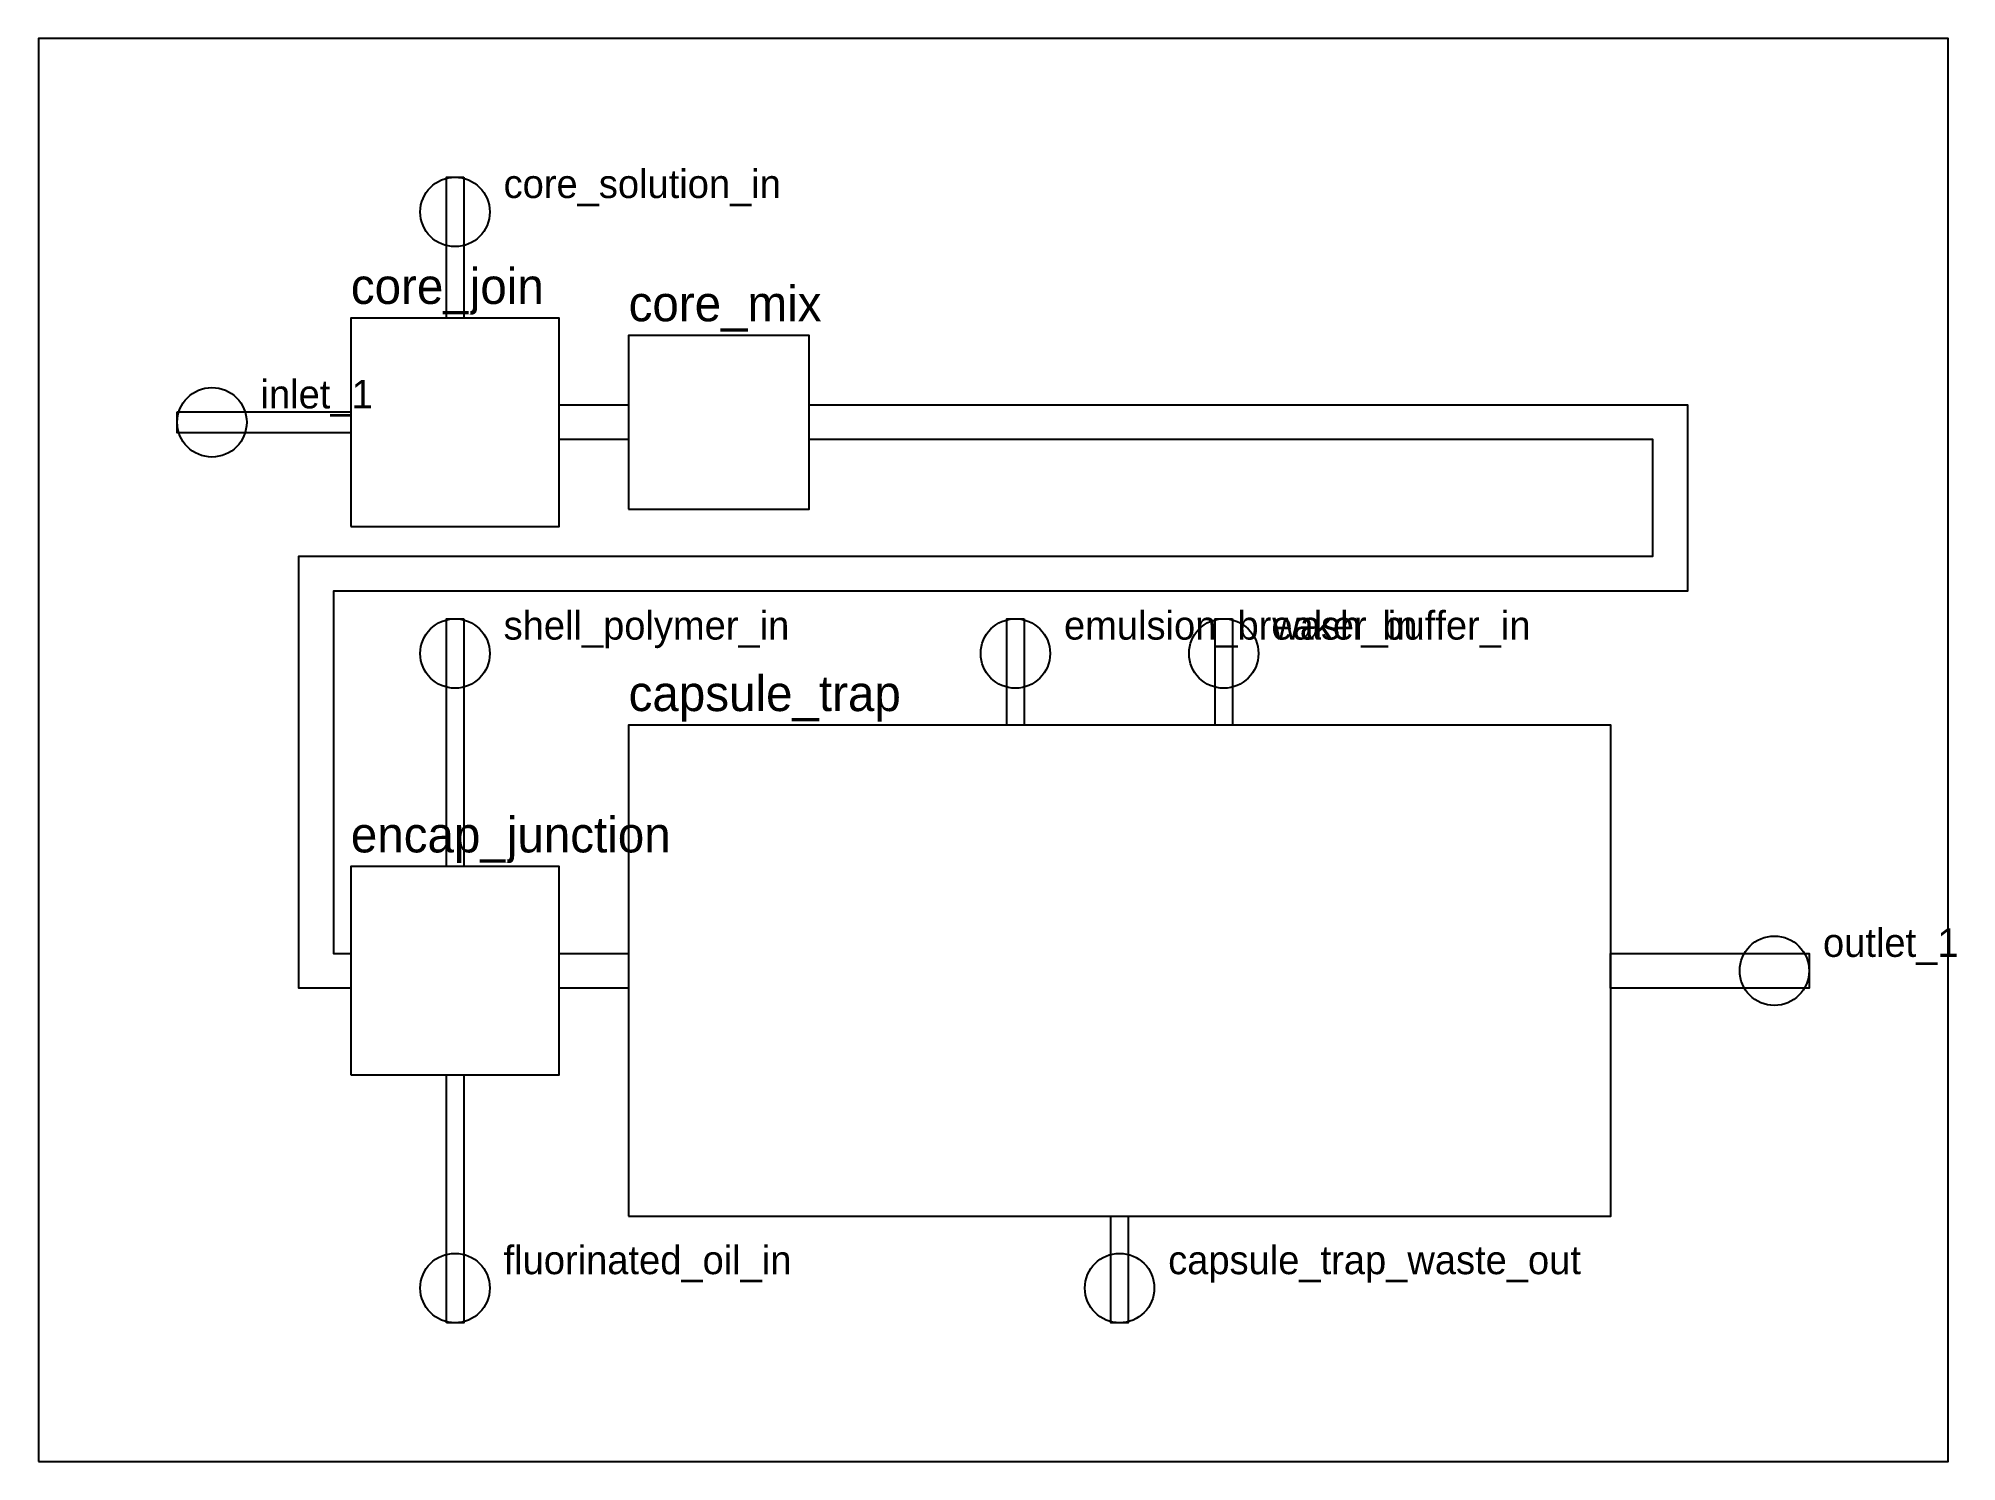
# Model space of a CAD drawing. Header units: millimetres. Extents: x 0 to 27.6, y 0 to 20.5.
import ezdxf

# ---------------------------------------------------------------- set-up
doc = ezdxf.new("R2010")
doc.units = ezdxf.units.MM
for name, color, linetype in [('CHAMBERS', 5, 'CONTINUOUS'), ('CHANNELS', 1, 'CONTINUOUS'), ('LABELS', 8, 'CONTINUOUS'), ('OUTLINE', 7, 'CONTINUOUS'), ('PORTS', 3, 'CONTINUOUS')]:
    doc.layers.add(name, color=color, linetype=linetype)

msp = doc.modelspace()

# ---------------------------------------------------------------- linework, layer by layer
at = {"layer": 'CHAMBERS'}
for points in [[(4.5, 13.47), (7.5, 13.47), (7.5, 16.47), (4.5, 16.47)], [(8.5, 13.72), (11.1, 13.72), (11.1, 16.22), (8.5, 16.22)], [(8.5, 3.5345), (22.6422, 3.5345), (22.6422, 10.6056), (8.5, 10.6056)], [(4.5, 5.57), (7.5, 5.57), (7.5, 8.57), (4.5, 8.57)]]:
    msp.add_lwpolyline(points, close=True, dxfattribs=at)
at = {"layer": 'CHANNELS'}
for points in [[(6.125, 18.5), (6.125, 16.47), (5.875, 16.47), (5.875, 18.5)], [(11.1, 15.22), (23.75, 15.22), (23.75, 12.54), (4.25, 12.54), (4.25, 7.32), (4.5, 7.32), (4.5, 6.82), (3.75, 6.82), (3.75, 13.04), (23.25, 13.04), (23.25, 14.72), (11.1, 14.72)], [(7.5, 15.22), (8.5, 15.22), (8.5, 14.72), (7.5, 14.72)], [(2, 15.12), (4.5, 15.12), (4.5, 14.82), (2, 14.82)], [(6.125, 12.14), (6.125, 8.57), (5.875, 8.57), (5.875, 12.14)], [(14.195, 12.14), (14.195, 10.6055), (13.945, 10.6055), (13.945, 12.14)], [(17.195, 12.14), (17.195, 10.6055), (16.945, 10.6055), (16.945, 12.14)], [(7.5, 7.32), (8.5, 7.32), (8.5, 6.82), (7.5, 6.82)], [(22.6421, 7.32), (25.5, 7.32), (25.5, 6.82), (22.6421, 6.82)], [(5.875, 2), (5.875, 5.57), (6.125, 5.57), (6.125, 2)], [(15.695, 3.5345), (15.695, 2), (15.445, 2), (15.445, 3.5345)]]:
    msp.add_lwpolyline(points, close=True, dxfattribs=at)
at = {"layer": 'OUTLINE'}
msp.add_lwpolyline([(0, 0), (27.5, 0), (27.5, 20.5), (0, 20.5)], close=True, dxfattribs=at)
at = {"layer": 'PORTS'}
for centre in [(6, 18), (2.5, 14.97), (6, 11.64), (14.07, 11.64), (17.07, 11.64), (25, 7.07), (6, 2.5), (15.57, 2.5)]:
    msp.add_circle(centre, 0.5, dxfattribs=at)

# ---------------------------------------------------------------- texts
at = {"layer": 'LABELS'}
for s, height, p in [('core_solution_in', 0.41, (6.7, 18.2)), ('core_join', 0.512, (4.5, 16.675)), ('core_mix', 0.512, (8.5, 16.425)), ('inlet_1', 0.41, (3.2, 15.17)), ('shell_polymer_in', 0.41, (6.7, 11.84)), ('emulsion_breaker_in', 0.41, (14.77, 11.84)), ('wash_buffer_in', 0.41, (17.77, 11.84)), ('capsule_trap', 0.512, (8.5, 10.8106)), ('encap_junction', 0.512, (4.5, 8.775)), ('outlet_1', 0.41, (25.7, 7.27)), ('fluorinated_oil_in', 0.41, (6.7, 2.7)), ('capsule_trap_waste_out', 0.41, (16.27, 2.7))]:
    msp.add_text(s, height=height, dxfattribs=at).set_placement(p)

doc.saveas('drawing.dxf')
